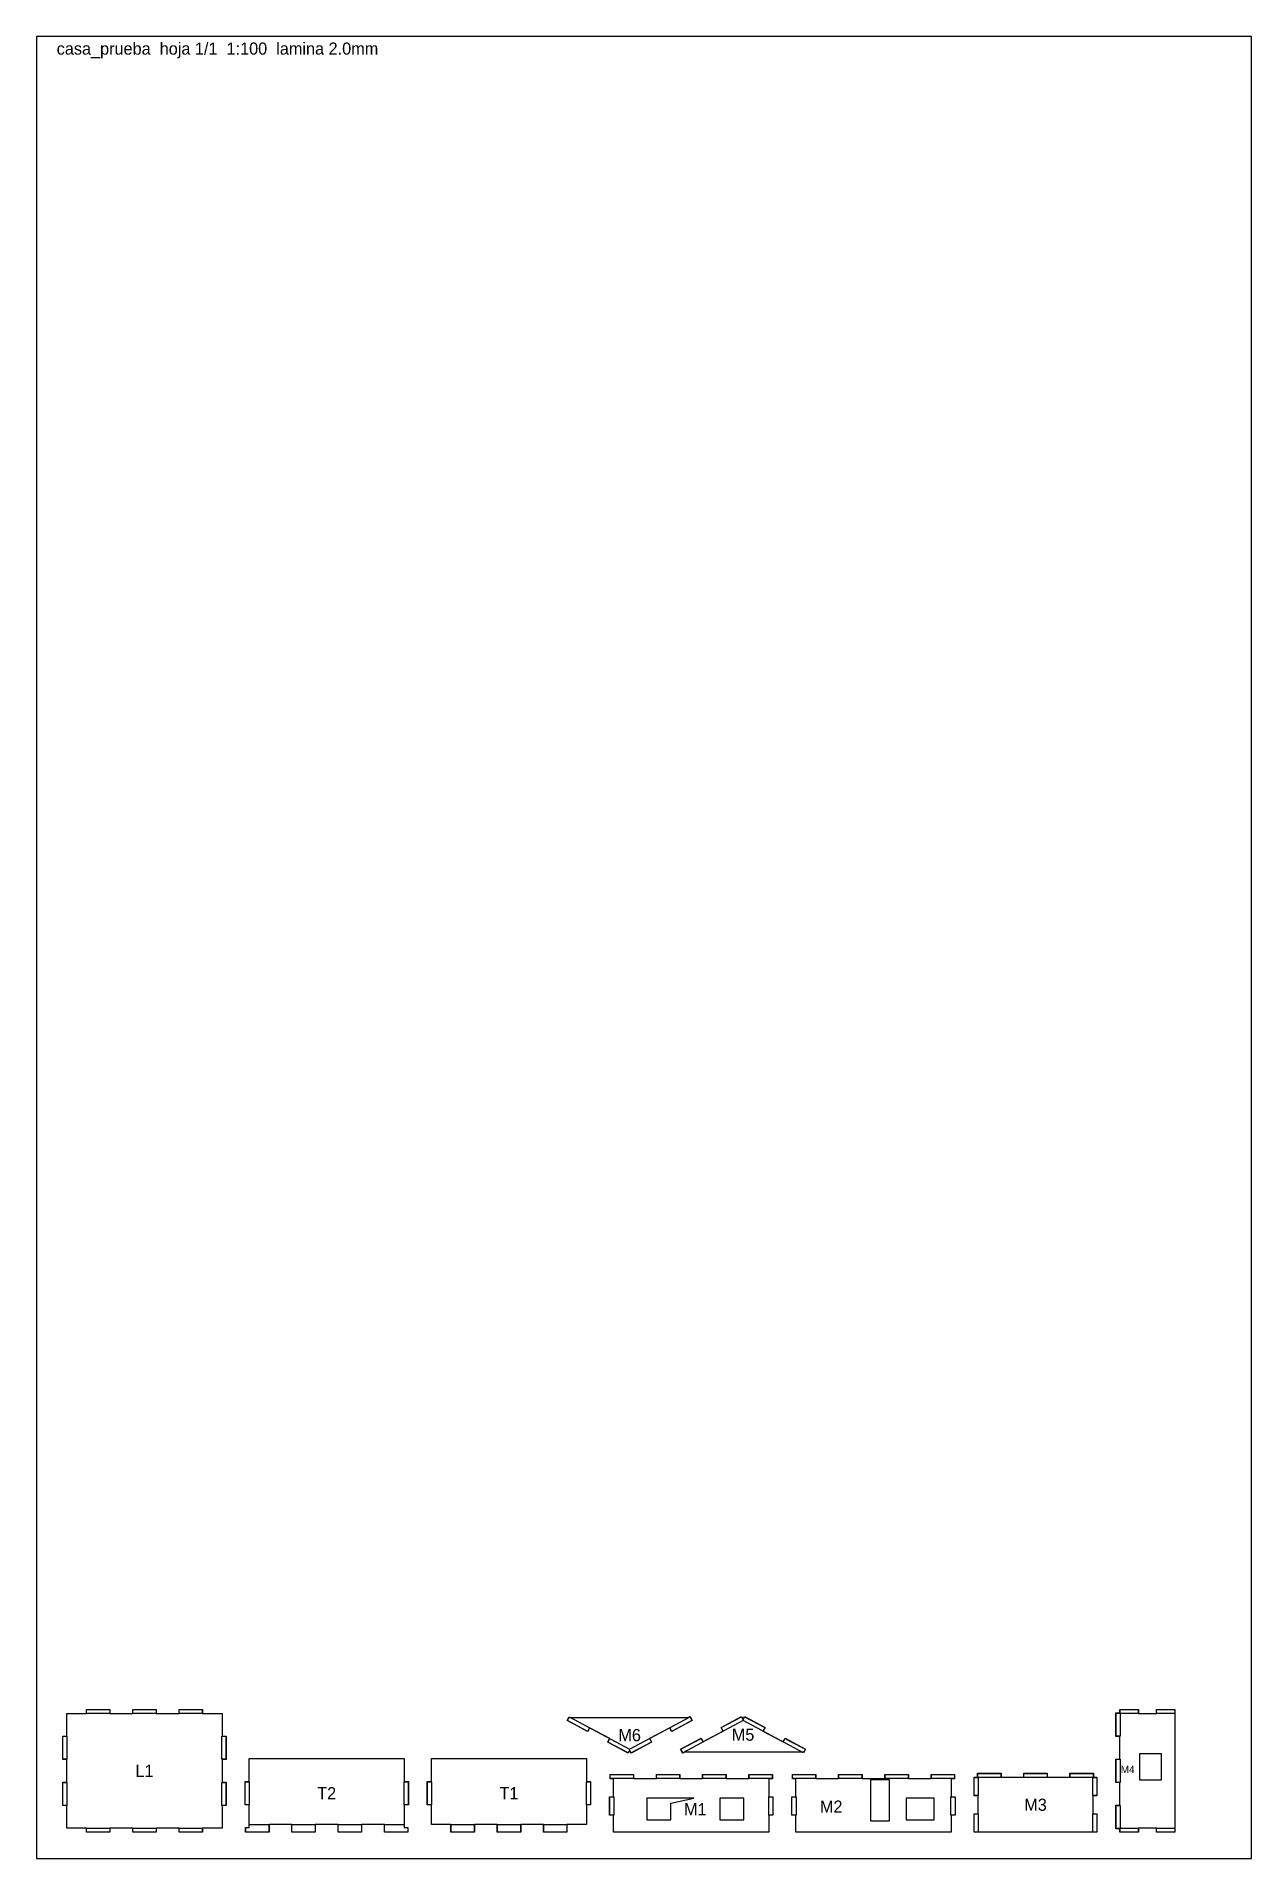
# Model space of a CAD drawing. Header units: millimetres. Extents: x 0 to 600, y 0 to 900.
import ezdxf
from ezdxf.enums import TextEntityAlignment as Align

# ---------------------------------------------------------------- set-up
doc = ezdxf.new("R2010")
doc.units = ezdxf.units.MM
for name, color, linetype in [('CORTE', 1, 'Continuous'), ('GRABADO', 5, 'Continuous'), ('HOJA', 8, 'Continuous')]:
    doc.layers.add(name, color=color, linetype=linetype)

msp = doc.modelspace()

# ---------------------------------------------------------------- linework, layer by layer
at = {"layer": 'CORTE'}
for points in [[(13, 26.15), (13, 37.7), (15, 37.7), (15, 48.95), (13, 48.95), (13, 60.5), (15, 60.5), (15, 71.65), (24.68, 71.65), (24.68, 73.65), (36.26, 73.65), (36.26, 71.65), (47.54, 71.65), (47.54, 73.65), (59.11, 73.65), (59.11, 71.65), (70.39, 71.65), (70.39, 73.65), (81.97, 73.65), (81.97, 71.65), (91.65, 71.65), (91.65, 60.5), (93.65, 60.5), (93.65, 48.95), (91.65, 48.95), (91.65, 37.7), (93.65, 37.7), (93.65, 26.15), (91.65, 26.15), (91.65, 15), (81.97, 15), (81.97, 13), (70.39, 13), (70.39, 15), (59.11, 15), (59.11, 13), (47.54, 13), (47.54, 15), (36.26, 15), (36.26, 13), (24.68, 13), (24.68, 15), (15, 15), (15, 26.15), (13, 26.15)], [(535, 14.75), (533, 14.75), (533, 26.3), (535, 26.3), (535, 37.55), (533, 37.55), (533, 49.1), (535, 49.1), (535, 60.35), (533, 60.35), (533, 71.9), (535, 71.9), (535, 73.65), (544.15, 73.65), (544.15, 71.65), (553, 71.65), (553, 73.65), (562.15, 73.65), (562.15, 14.83), (562.15, 13), (553, 13), (553, 15), (544.15, 15), (544.15, 13), (535, 13), (535, 14.75)], [(264.59, 69.65), (264.59, 69.65), (292.91, 69.65), (321.83, 69.65), (322.71, 70.11), (322.96, 69.65), (322.96, 69.65), (323.77, 68.13), (313.64, 62.73), (312.95, 64.02), (312.85, 64.2), (312.69, 64.49), (302.83, 59.23), (302.98, 58.94), (303.26, 58.42), (303.77, 57.46), (293.64, 52.06), (292.91, 53.41), (292.19, 52.06), (282.06, 57.46), (282.85, 58.94), (283, 59.23), (273.13, 64.49), (272.98, 64.2), (272.19, 62.73), (262.06, 68.13), (262.87, 69.65), (264.59, 69.65)], [(377.24, 52.53), (377.24, 52.53), (348.91, 52.53), (319.99, 52.53), (319.12, 52.06), (318.87, 52.53), (318.87, 52.53), (318.06, 54.04), (328.19, 59.45), (328.82, 58.27), (328.98, 57.97), (329.13, 57.68), (339, 62.95), (338.85, 63.23), (338.06, 64.71), (348.19, 70.11), (348.91, 68.76), (349.64, 70.11), (359.77, 64.71), (359.04, 63.34), (358.98, 63.23), (358.83, 62.95), (368.69, 57.68), (368.85, 57.97), (369.64, 59.45), (379.77, 54.04), (378.96, 52.53), (377.24, 52.53)], [(148.96, 16.75), (137.69, 16.75), (137.69, 13), (126.11, 13), (126.11, 16.75), (114.83, 16.75), (114.83, 13), (103.25, 13), (103.25, 15.35), (105, 15.35), (105, 26.53), (103, 26.53), (103, 38.01), (105, 38.01), (105, 49.34), (181.65, 49.34), (181.65, 48.59), (181.65, 48.59), (181.65, 38.01), (183.65, 38.01), (183.65, 26.53), (181.65, 26.53), (181.65, 15.35), (183.4, 15.35), (183.4, 13), (171.82, 13), (171.82, 16.75), (160.54, 16.75), (160.54, 13), (148.96, 13), (148.96, 16.75)], [(204.68, 16.75), (195, 16.75), (195, 26.53), (193, 26.53), (193, 38.01), (195, 38.01), (195, 49.34), (233.32, 49.34), (271.65, 49.34), (271.65, 38.01), (273.65, 38.01), (273.65, 26.53), (271.65, 26.53), (271.65, 16.75), (261.97, 16.75), (261.97, 13), (250.39, 13), (250.39, 16.75), (239.11, 16.75), (239.11, 13), (227.54, 13), (227.54, 16.75), (216.26, 16.75), (216.26, 13), (204.68, 13), (204.68, 16.75)], [(555.5, 38.9), (555.5, 51.75), (544.65, 51.75), (544.65, 38.9), (555.5, 38.9)], [(285, 30.56), (285, 39.41), (283.25, 39.41), (283.25, 41.56), (294.83, 41.56), (294.83, 39.56), (306.11, 39.56), (306.11, 41.56), (317.69, 41.56), (317.69, 39.56), (328.96, 39.56), (328.96, 41.56), (340.54, 41.56), (340.54, 39.56), (351.82, 39.56), (351.82, 41.56), (363.4, 41.56), (363.4, 39.41), (361.65, 39.41), (361.65, 30.56), (363.65, 30.56), (363.65, 21.41), (361.65, 21.41), (361.65, 13), (285, 13), (285, 21.41), (283, 21.41), (283, 30.56), (285, 30.56)], [(407.69, 41.56), (407.69, 39.56), (418.96, 39.56), (418.96, 41.56), (430.54, 41.56), (430.54, 39.56), (441.82, 39.56), (441.82, 41.56), (453.4, 41.56), (453.4, 39.41), (451.65, 39.41), (451.65, 30.56), (453.65, 30.56), (453.65, 21.41), (451.65, 21.41), (451.65, 13), (375, 13), (375, 21.41), (373, 21.41), (373, 30.56), (375, 30.56), (375, 39.41), (373.25, 39.41), (373.25, 41.56), (384.83, 41.56), (384.83, 39.56), (396.11, 39.56), (396.11, 41.56), (407.69, 41.56)], [(411.9, 18.56), (421.25, 18.56), (421.25, 38.91), (411.9, 38.91), (411.9, 18.56)], [(464.83, 13), (463, 13), (463, 22.15), (465, 22.15), (465, 31), (463, 31), (463, 40.15), (464.75, 40.15), (464.75, 42.15), (476.3, 42.15), (476.3, 40.15), (487.55, 40.15), (487.55, 42.15), (499.1, 42.15), (499.1, 40.15), (510.35, 40.15), (510.35, 42.15), (521.9, 42.15), (521.9, 40.15), (523.65, 40.15), (523.65, 31), (521.65, 31), (521.65, 22.15), (523.65, 22.15), (523.65, 13), (464.83, 13)], [(301.4, 19.06), (313.25, 19.06), (313.25, 27.3), (324.66, 29.91), (301.4, 29.91), (301.4, 19.06)], [(349.25, 29.91), (337.4, 29.91), (337.4, 19.06), (349.25, 19.06), (349.25, 29.91)], [(443.25, 19.06), (443.25, 29.91), (429.4, 29.91), (429.4, 19.06), (443.25, 19.06)]]:
    msp.add_lwpolyline(points, close=True, dxfattribs=at)
at = {"layer": 'GRABADO'}
for points in [[(36.18, 73.57), (36.18, 73.32), (36.18, 71.57), (24.75, 71.57), (24.75, 73.32), (24.75, 73.57), (36.18, 73.57)], [(59.04, 73.57), (59.04, 73.32), (59.04, 71.57), (47.61, 71.57), (47.61, 73.32), (47.61, 73.57), (59.04, 73.57)], [(81.9, 73.57), (81.9, 73.32), (81.9, 71.57), (70.47, 71.57), (70.47, 73.32), (70.47, 73.57), (81.9, 73.57)], [(544.08, 73.57), (544.08, 71.82), (544.08, 71.57), (535.08, 71.57), (535.08, 71.82), (535.08, 73.57), (544.08, 73.57)], [(562.08, 73.57), (562.08, 71.82), (562.08, 71.57), (553.08, 71.57), (553.08, 71.82), (553.08, 73.57), (562.08, 73.57)], [(282.16, 57.49), (282.91, 58.91), (283.1, 59.26), (273.1, 64.59), (272.91, 64.24), (272.16, 62.83), (262.16, 68.16), (263.1, 69.93), (292.91, 54.03), (322.72, 69.93), (322.91, 69.57), (322.91, 69.57), (322.91, 69.57), (323.67, 68.16), (313.67, 62.83), (313.01, 64.05), (312.91, 64.24), (312.72, 64.59), (302.73, 59.26), (302.91, 58.91), (303.19, 58.38), (303.67, 57.49), (293.67, 52.16), (292.91, 53.57), (292.91, 53.57), (292.91, 53.57), (292.16, 52.16), (282.16, 57.49)], [(359.67, 64.68), (358.97, 63.37), (358.91, 63.27), (358.72, 62.92), (368.72, 57.58), (368.91, 57.93), (369.67, 59.35), (372.41, 57.88), (379.67, 54.01), (378.72, 52.25), (348.91, 68.15), (319.1, 52.25), (318.16, 54.01), (328.16, 59.35), (328.75, 58.23), (328.91, 57.93), (329.1, 57.58), (339.1, 62.92), (338.91, 63.27), (338.16, 64.68), (348.16, 70.01), (348.91, 68.6), (348.91, 68.6), (348.91, 68.6), (349.67, 70.01), (359.67, 64.68)], [(535.08, 71.82), (535.08, 60.42), (533.08, 60.42), (533.08, 71.82), (535.08, 71.82)], [(13.07, 60.42), (13.32, 60.42), (15.07, 60.42), (15.07, 49.02), (13.32, 49.02), (13.07, 49.02), (13.07, 60.42)], [(93.57, 49.02), (93.32, 49.02), (91.57, 49.02), (91.57, 60.42), (93.32, 60.42), (93.57, 60.42), (93.57, 49.02)], [(535.08, 37.63), (533.08, 37.63), (533.08, 49.02), (535.08, 49.02), (535.08, 37.63)], [(13.07, 37.63), (13.32, 37.63), (15.07, 37.63), (15.07, 26.23), (13.32, 26.23), (13.07, 26.23), (13.07, 37.63)], [(93.57, 26.23), (93.32, 26.23), (91.57, 26.23), (91.57, 37.63), (93.32, 37.63), (93.57, 37.63), (93.57, 26.23)], [(103.08, 37.94), (103.32, 37.94), (105.08, 37.94), (105.08, 26.6), (103.32, 26.6), (103.08, 26.6), (103.08, 37.94)], [(181.57, 37.94), (183.32, 37.94), (183.57, 37.94), (183.57, 26.6), (183.32, 26.6), (181.57, 26.6), (181.57, 37.94)], [(193.07, 37.94), (193.32, 37.94), (195.07, 37.94), (195.07, 26.6), (193.32, 26.6), (193.07, 26.6), (193.07, 37.94)], [(271.57, 37.94), (273.32, 37.94), (273.57, 37.94), (273.57, 26.6), (273.32, 26.6), (271.57, 26.6), (271.57, 37.94)], [(283.32, 39.49), (283.32, 41.49), (294.75, 41.49), (294.75, 39.49), (283.32, 39.49)], [(306.18, 39.49), (306.18, 41.49), (317.61, 41.49), (317.61, 39.49), (306.18, 39.49)], [(329.04, 39.49), (329.04, 41.49), (340.47, 41.49), (340.47, 39.49), (329.04, 39.49)], [(363.32, 39.49), (351.9, 39.49), (351.9, 41.49), (363.32, 41.49), (363.32, 39.49)], [(373.32, 39.49), (373.32, 41.49), (384.75, 41.49), (384.75, 39.49), (373.32, 39.49)], [(396.18, 39.49), (396.18, 41.49), (407.61, 41.49), (407.61, 39.49), (396.18, 39.49)], [(419.04, 39.49), (419.04, 41.49), (430.47, 41.49), (430.47, 39.49), (419.04, 39.49)], [(453.32, 39.49), (441.9, 39.49), (441.9, 41.49), (453.32, 41.49), (453.32, 39.49)], [(463.07, 40.08), (464.83, 40.08), (465.07, 40.08), (465.07, 31.08), (464.83, 31.08), (463.07, 31.08), (463.07, 40.08)], [(464.83, 40.08), (464.83, 42.08), (476.23, 42.08), (476.23, 40.08), (464.83, 40.08)], [(487.63, 40.08), (487.63, 42.08), (499.02, 42.08), (499.02, 40.08), (487.63, 40.08)], [(510.42, 40.08), (510.42, 42.08), (521.82, 42.08), (521.82, 40.08), (510.42, 40.08)], [(523.57, 31.08), (521.82, 31.08), (521.57, 31.08), (521.57, 40.08), (521.82, 40.08), (521.82, 40.08), (523.57, 40.08), (523.57, 31.08)], [(283.07, 30.49), (283.32, 30.49), (285.07, 30.49), (285.07, 21.49), (283.32, 21.49), (283.07, 21.49), (283.07, 30.49)], [(361.57, 30.49), (363.32, 30.49), (363.57, 30.49), (363.57, 21.49), (363.32, 21.49), (361.57, 21.49), (361.57, 30.49)], [(373.07, 30.49), (373.32, 30.49), (375.07, 30.49), (375.07, 21.49), (373.32, 21.49), (373.07, 21.49), (373.07, 30.49)], [(451.57, 30.49), (453.32, 30.49), (453.57, 30.49), (453.57, 21.49), (453.32, 21.49), (451.57, 21.49), (451.57, 30.49)], [(463.07, 22.08), (464.83, 22.08), (465.07, 22.08), (465.07, 13.07), (464.83, 13.07), (463.07, 13.07), (463.07, 22.08)], [(523.57, 13.07), (521.82, 13.07), (521.57, 13.07), (521.57, 22.08), (521.82, 22.08), (523.57, 22.08), (523.57, 13.07)], [(535.08, 14.83), (533.08, 14.83), (533.08, 26.23), (535.08, 26.23), (535.08, 14.83)], [(24.75, 13.07), (24.75, 13.32), (24.75, 15.07), (36.18, 15.07), (36.18, 13.32), (36.18, 13.07), (24.75, 13.07)], [(47.61, 13.07), (47.61, 13.32), (47.61, 15.07), (59.04, 15.07), (59.04, 13.32), (59.04, 13.07), (47.61, 13.07)], [(70.47, 13.07), (70.47, 13.32), (70.47, 15.07), (81.9, 15.07), (81.9, 13.32), (81.9, 13.07), (70.47, 13.07)], [(103.32, 13.07), (103.32, 15.27), (105.08, 15.27), (105.08, 16.82), (114.75, 16.82), (114.75, 15.27), (114.75, 13.07), (103.32, 13.07)], [(126.18, 13.07), (126.18, 15.27), (126.18, 16.82), (137.61, 16.82), (137.61, 15.27), (137.61, 13.07), (126.18, 13.07)], [(149.04, 13.07), (149.04, 15.27), (149.04, 16.82), (160.47, 16.82), (160.47, 15.27), (160.47, 13.07), (149.04, 13.07)], [(183.32, 13.07), (171.9, 13.07), (171.9, 15.27), (171.9, 16.82), (181.57, 16.82), (181.57, 15.27), (183.32, 15.27), (183.32, 13.07)], [(204.75, 13.07), (204.75, 15.27), (204.75, 16.82), (216.18, 16.82), (216.18, 15.27), (216.18, 13.07), (204.75, 13.07)], [(227.61, 13.07), (227.61, 15.27), (227.61, 16.82), (239.04, 16.82), (239.04, 15.27), (239.04, 13.07), (227.61, 13.07)], [(250.47, 13.07), (250.47, 15.27), (250.47, 16.82), (261.9, 16.82), (261.9, 15.27), (261.9, 13.07), (250.47, 13.07)], [(535.08, 13.07), (535.08, 14.83), (535.08, 15.07), (544.08, 15.07), (544.08, 14.83), (544.08, 13.07), (535.08, 13.07)], [(553.08, 13.07), (553.08, 14.83), (553.08, 15.07), (562.08, 15.07), (562.08, 14.83), (562.08, 13.07), (553.08, 13.07)]]:
    msp.add_lwpolyline(points, close=True, dxfattribs=at)
at = {"layer": 'HOJA'}
msp.add_lwpolyline([(0, 0), (600, 0), (600, 900), (0, 900)], close=True, dxfattribs=at)

# ---------------------------------------------------------------- texts
at = {"layer": 'GRABADO'}
for s, height, p in [('M6', 6, (292.91, 60.98)), ('M5', 6, (348.91, 61.2)), ('L1', 6, (53.32, 43.32)), ('M4', 3.644, (538.82, 44)), ('T2', 6, (143.32, 32.27)), ('T1', 6, (233.32, 32.27)), ('M1', 6, (325.33, 24.36)), ('M2', 6, (392.45, 25.66)), ('M3', 6, (493.32, 26.58))]:
    msp.add_text(s, height=height, dxfattribs=at).set_placement(p, align=Align.MIDDLE_CENTER)
at = {"layer": 'HOJA'}
msp.add_text('casa_prueba  hoja 1/1  1:100  lamina 2.0mm', height=6, dxfattribs=at).set_placement((10, 891))

doc.saveas('drawing.dxf')
